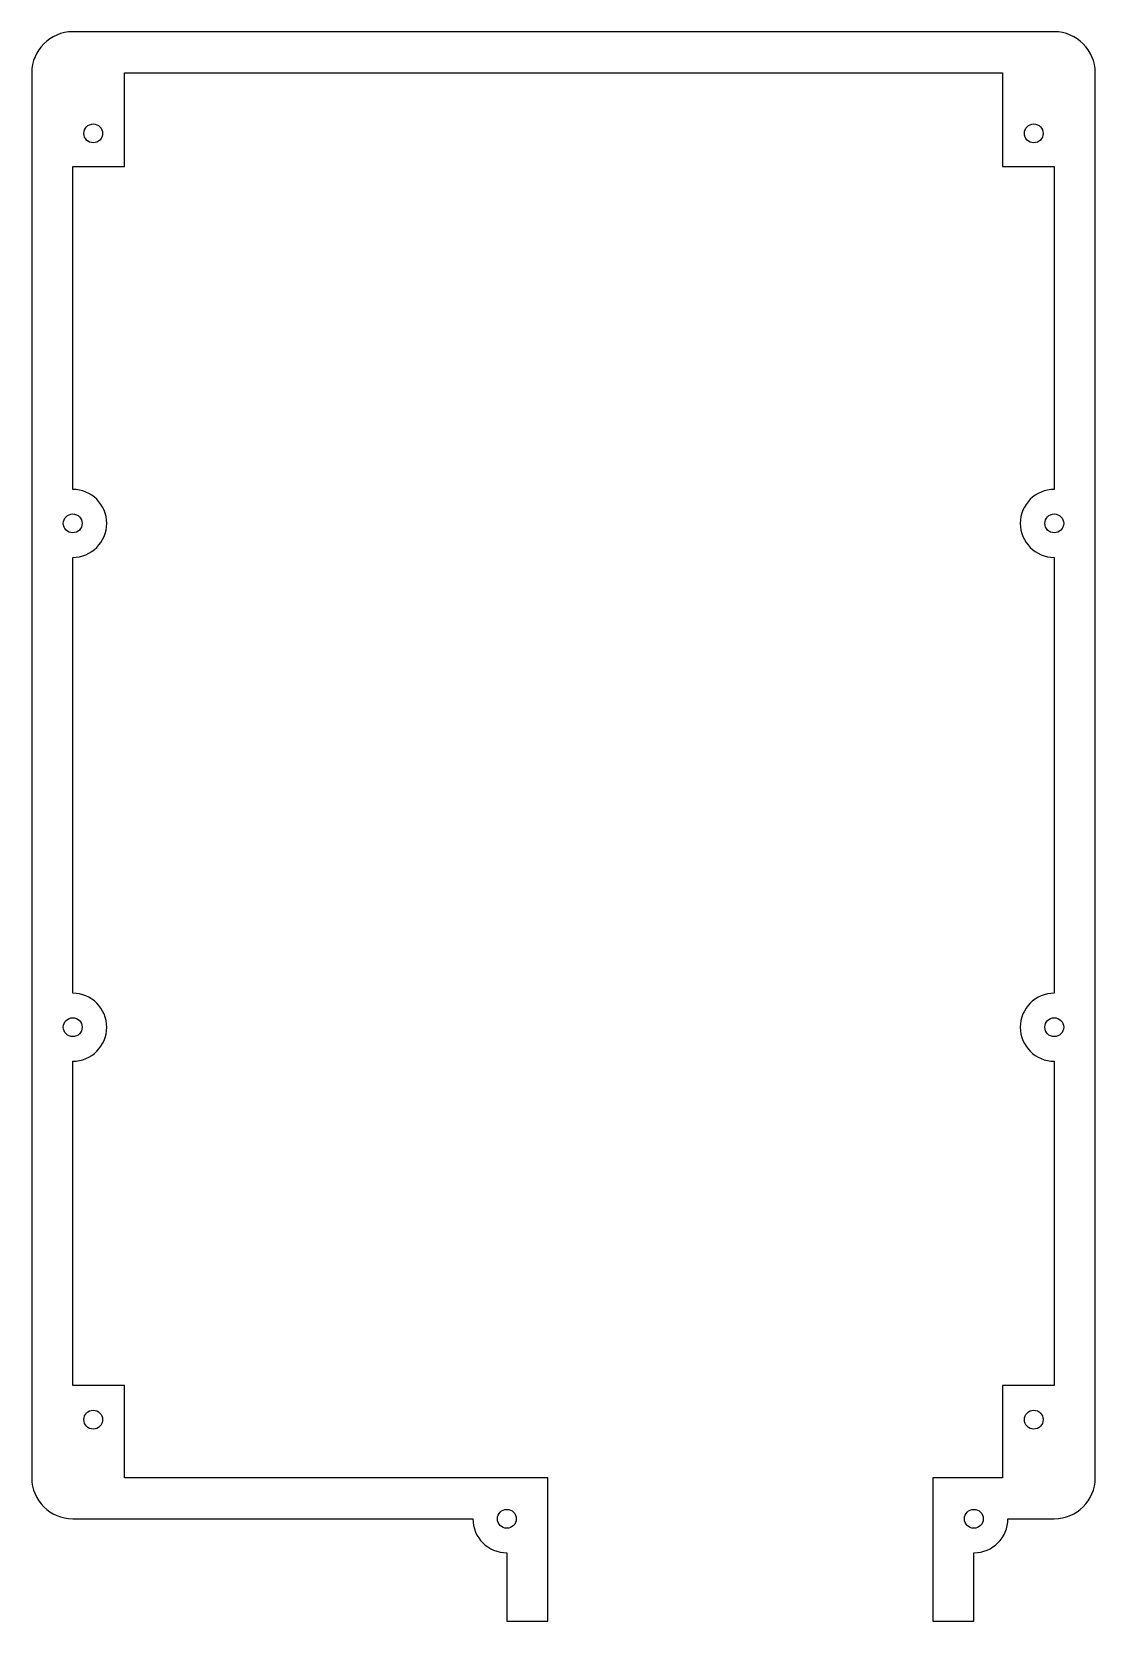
# Model space of a CAD drawing. Header units: millimetres. Extents: x -122 to 8, y -182 to 12.
import ezdxf

# ---------------------------------------------------------------- set-up
doc = ezdxf.new("R2010")
doc.units = ezdxf.units.MM
doc.layers.get('0').update_dxf_attribs({"linetype": 'CONTINUOUS'})

msp = doc.modelspace()

# ---------------------------------------------------------------- linework, layer by layer
for p, q in [((2.5, 12.4), (-117.3, 12.4)), ((-122.3, 7.4), (-122.3, -164.1)), ((-110.99, -4.05), (-110.99, 7.4)), ((-110.99, 7.4), (-3.81, 7.4)), ((-3.81, 7.4), (-3.81, -4.05)), ((7.5, -164.1), (7.5, 7.4)), ((-117.3, -43.45), (-117.3, -4.05)), ((-117.3, -4.05), (-110.99, -4.05)), ((-3.81, -4.05), (2.5, -4.05)), ((2.5, -4.05), (2.5, -43.45)), ((-117.3, -104.95), (-117.3, -51.75)), ((2.5, -51.75), (2.5, -104.95)), ((-117.3, -152.85), (-117.3, -113.25)), ((2.5, -113.25), (2.5, -152.85)), ((-110.99, -152.85), (-117.3, -152.85)), ((-110.99, -164.1), (-110.99, -152.85)), ((-3.81, -152.85), (-3.81, -164.1)), ((2.5, -152.85), (-3.81, -152.85)), ((-59.31, -164.1), (-110.99, -164.1)), ((-59.31, -181.6), (-59.31, -164.1)), ((-3.81, -164.1), (-12.31, -164.1)), ((-12.31, -164.1), (-12.31, -181.6)), ((-117.3, -169.1), (-68.46, -169.1)), ((-3.16, -169.1), (2.5, -169.1)), ((-64.31, -173.25), (-64.31, -181.6)), ((-7.31, -181.6), (-7.31, -173.25)), ((-64.31, -181.6), (-59.31, -181.6)), ((-12.31, -181.6), (-7.31, -181.6))]:
    msp.add_line(p, q)
for centre in [(-114.8, 0), (0, 0), (-117.3, -47.6), (2.5, -47.6), (-117.3, -109.1), (2.5, -109.1), (-114.8, -157), (0, -157), (-64.31, -169.1), (-7.31, -169.1)]:
    msp.add_circle(centre, 1.15)
for centre, radius, start, end in [((-117.3, 7.4), 5, 90, 180), ((2.5, 7.4), 5, 0, 90), ((-117.3, -47.6), 4.15, -90, 90), ((2.5, -47.6), 4.15, 90, 270), ((-117.3, -109.1), 4.15, -90, 90), ((2.5, -109.1), 4.15, 90, 270), ((-117.3, -164.1), 5, 180, 270), ((2.5, -164.1), 5, -90, 0), ((-64.31, -169.1), 4.15, 180, 270), ((-7.31, -169.1), 4.15, -90, 0)]:
    msp.add_arc(centre, radius, start, end)

doc.saveas('drawing.dxf')
